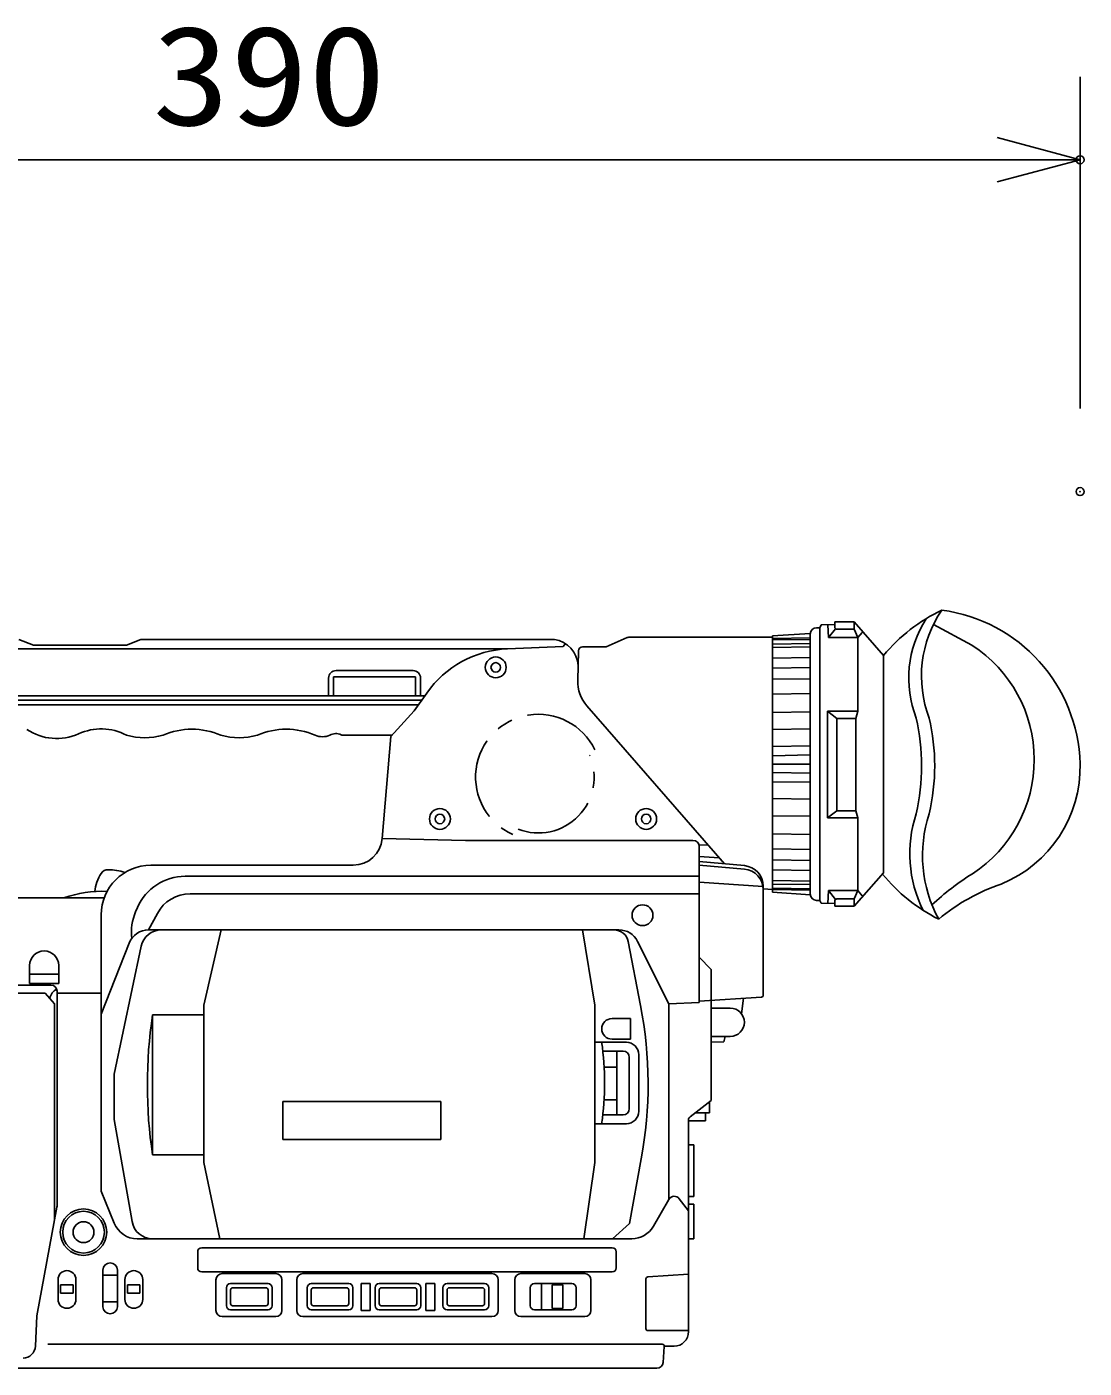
# Model space of a CAD drawing. Units: millimetres, scale not verified. Extents: x -62 to 63, y -116 to 117.
# Drawn here: x 17.36 to 42.87, y 52.99 to 85.33 of the extents above; entities that cross this region are included whole.
import ezdxf
from ezdxf.enums import TextEntityAlignment as Align

# ---------------------------------------------------------------- set-up
doc = ezdxf.new("R2010")
doc.units = ezdxf.units.MM
doc.header["$LTSCALE"] = 0.392256
doc.header["$PDMODE"] = 32
doc.header["$PDSIZE"] = 0.196
doc.linetypes.add('CHAIN1', pattern=[8, 5, -1, 1, -1])
for name, color, linetype in [('0-2_GAIKEI', 1, 'Continuous'), ('0-3_WAKU', 1, 'Continuous'), ('0-4_DEFPOINTS', 7, 'Continuous')]:
    doc.layers.add(name, color=color, linetype=linetype)
doc.styles.add('ＭＳ ゴシック', font='')
doc.styles.get('ＭＳ ゴシック').set_extended_font_data('MS Gothic')

# ---------------------------------------------------------------- blocks, each defined once
blk = doc.blocks.new('_OPEN30')
at = {"layer": '0-4_DEFPOINTS'}
blk.add_line((0, 0), (-1, 0), dxfattribs=at)
blk.add_lwpolyline([(-1, 0.2679), (0, 0), (-1, -0.2679)], dxfattribs=at)

msp = doc.modelspace()

# ---------------------------------------------------------------- linework, layer by layer
at = {"layer": '0-2_GAIKEI', "color": 7}
for p, q in [((36.4925, 70.8432), (36.4123, 70.8432)), ((36.4925, 70.8432), (36.5236, 70.9105)), ((36.4925, 64.2678), (36.4925, 70.8432)), ((36.5236, 70.9105), (36.8536, 70.9179)), ((36.6886, 70.9142), (36.7047, 70.6079)), ((36.8536, 70.8563), (36.8536, 70.9824)), ((36.8536, 70.9824), (37.3176, 70.9824)), ((37.3176, 70.9824), (37.3176, 70.8063)), ((37.3176, 70.9824), (38.0319, 70.1766)), ((17.1715, 70.5623), (17.5225, 70.424)), ((20.1164, 70.5623), (19.7654, 70.424)), ((30.0935, 70.5623), (20.1164, 70.5623)), ((31.3428, 70.3845), (31.8459, 70.604)), ((35.352, 70.6123), (31.8859, 70.6123)), ((36.2623, 70.7068), (35.352, 70.6468)), ((35.352, 70.6468), (35.352, 64.4642)), ((36.2623, 64.4042), (36.2623, 70.7068)), ((36.2623, 70.6932), (36.2623, 64.4178)), ((36.7047, 70.6079), (37.4119, 70.6079)), ((37.3176, 70.8063), (36.9036, 70.8063)), ((37.4119, 70.6079), (37.5147, 70.7302)), ((28.9578, 70.3317), (8.1336, 70.3317)), ((19.7654, 70.424), (17.5225, 70.424)), ((28.9578, 70.3317), (30.3015, 70.387)), ((30.3015, 70.387), (30.3572, 70.4605)), ((30.6705, 70.2869), (30.6532, 69.5725)), ((31.3428, 70.3845), (30.7705, 70.3845)), ((38.0319, 70.1766), (38.0319, 64.9344)), ((26.7108, 68.8353), (27.0114, 69.2655)), ((26.8149, 68.9842), (16.0839, 68.9842)), ((34.1921, 65.1491), (30.8742, 68.9597)), ((26.1408, 68.2174), (26.7108, 68.8353)), ((26.1723, 68.2516), (24.9672, 68.2516)), ((26.1408, 68.2174), (25.9351, 65.7591)), ((25.9351, 65.7591), (27.9457, 65.7141)), ((27.9457, 65.7141), (33.4323, 65.7141)), ((33.5823, 61.8041), (33.5823, 65.5641)), ((20.3556, 65.1175), (25.2375, 65.1175)), ((33.5823, 65.2037), (34.674, 65.106)), ((37.3176, 64.1286), (38.0319, 64.9344)), ((35.1294, 61.9883), (35.1294, 64.608)), ((35.1294, 64.5488), (35.352, 64.532)), ((35.352, 64.4642), (36.2623, 64.4042)), ((36.6886, 64.1968), (36.7047, 64.5031)), ((36.7047, 64.5031), (37.4119, 64.5031)), ((37.4119, 64.5031), (37.5147, 64.3808)), ((14.0714, 64.3296), (19.2286, 64.3296)), ((36.4123, 64.2678), (36.4925, 64.2678)), ((36.4925, 64.2678), (36.5236, 64.2005)), ((36.5236, 64.2005), (36.8536, 64.1931)), ((36.8536, 64.2547), (36.8536, 64.1286)), ((36.8536, 64.1286), (37.3176, 64.1286)), ((37.3176, 64.3047), (36.9036, 64.3047)), ((37.3176, 64.1286), (37.3176, 64.3047)), ((19.1556, 63.9175), (19.1556, 57.2591)), ((20.299, 63.5574), (31.6475, 63.5574)), ((22.0492, 63.5574), (21.6294, 61.7425)), ((19.1556, 61.5219), (19.8339, 63.2409)), ((31.872, 63.2737), (32.169, 61.733)), ((32.0947, 63.2811), (32.848, 61.7749)), ((33.8692, 62.6058), (33.5823, 62.9025)), ((33.8692, 59.4429), (33.8692, 62.6058)), ((14.2325, 62.2269), (17.9443, 62.2269)), ((18.0943, 62.0769), (18.0943, 56.9254)), ((32.848, 61.7749), (33.5823, 61.8041)), ((32.848, 61.7749), (32.848, 57.0521)), ((33.5823, 61.8396), (35.0827, 61.9384)), ((20.3973, 61.5073), (20.3973, 58.1305)), ((21.6294, 61.5073), (20.3973, 61.5073)), ((21.6294, 61.7425), (21.6294, 57.9506)), ((33.3648, 59.0528), (33.8692, 59.4429)), ((33.326, 53.8709), (33.326, 58.9737)), ((20.3973, 58.1305), (21.6294, 58.1305)), ((21.6294, 57.9506), (22.0181, 56.1098)), ((31.9001, 56.4767), (32.186, 58.0367)), ((19.1556, 57.2591), (19.4725, 56.4829)), ((32.8523, 57.0595), (32.4774, 56.4099)), ((33.1016, 57.0754), (33.326, 56.7804)), ((18.0893, 56.8706), (17.6026, 54.2542)), ((31.9001, 56.4767), (31.4931, 56.1098)), ((20.028, 56.1098), (31.9577, 56.1098)), ((17.6026, 54.2542), (17.5707, 53.5217)), ((32.7399, 53.5126), (32.7129, 53.1295)), ((32.7398, 53.5209), (32.976, 53.5209)), ((32.5633, 52.99), (14.9504, 52.99))]:
    msp.add_line(p, q, dxfattribs=at)
at = {"layer": '0-2_GAIKEI'}
for p, q in [((39.2345, 70.9212), (40.1634, 70.4218)), ((35.352, 70.5834), (36.2623, 70.5971)), ((35.352, 70.5471), (36.2623, 70.5608)), ((36.7047, 70.6079), (36.8723, 70.8173)), ((37.3176, 70.8063), (37.4119, 70.6079)), ((37.4119, 70.6079), (37.4119, 68.8269)), ((35.352, 70.4498), (36.2623, 70.4635)), ((35.352, 70.3647), (36.2623, 70.3784)), ((35.352, 70.1093), (36.2623, 70.123)), ((35.352, 69.8661), (36.2623, 69.8798)), ((24.643, 69.2036), (24.643, 69.6292)), ((24.764, 69.6623), (26.7393, 69.6623)), ((24.764, 69.2036), (24.764, 69.6623)), ((24.823, 69.8092), (26.6803, 69.8092)), ((26.7393, 69.6623), (26.7393, 69.2036)), ((26.8603, 69.6292), (26.8603, 69.2036)), ((35.352, 69.5986), (36.2623, 69.6123)), ((35.352, 69.2398), (36.2623, 69.2535)), ((26.9682, 69.2036), (13.606, 69.2036)), ((26.8915, 69.0939), (13.606, 69.0939)), ((35.352, 68.8021), (36.2623, 68.8158)), ((36.9015, 68.6555), (36.679, 68.8269)), ((36.679, 68.8269), (36.679, 66.2549)), ((37.4119, 68.8269), (36.679, 68.8269)), ((36.9015, 68.6555), (36.9015, 66.4263)), ((37.3619, 68.6555), (36.9015, 68.6555)), ((37.4119, 68.8269), (37.3619, 68.6555)), ((37.3619, 68.6555), (37.3619, 66.4263)), ((35.352, 68.3886), (36.2623, 68.4023)), ((35.352, 67.9812), (36.2623, 67.995)), ((35.352, 67.757), (36.2623, 67.7752)), ((35.352, 67.5555), (36.2623, 67.5555)), ((35.352, 67.354), (36.2623, 67.3358)), ((35.352, 67.1297), (36.2623, 67.116)), ((35.352, 66.7224), (36.2623, 66.7087)), ((35.352, 66.3089), (36.2623, 66.2952)), ((36.679, 66.2549), (36.9015, 66.4263)), ((37.3619, 66.4263), (36.9015, 66.4263)), ((37.3619, 66.4263), (37.4119, 66.2549)), ((36.679, 66.2549), (37.4119, 66.2549)), ((37.4119, 66.2549), (37.4119, 64.5031)), ((35.352, 65.8712), (36.2623, 65.8574)), ((33.5753, 65.6096), (33.799, 65.6006)), ((33.5823, 65.3303), (34.0625, 65.298)), ((35.352, 65.5124), (36.2623, 65.4987)), ((33.5823, 65.1192), (34.674, 65.0215)), ((35.352, 65.2449), (36.2623, 65.2312)), ((21.1803, 64.8493), (33.5823, 64.8493)), ((33.5791, 64.7101), (35.1225, 64.6062)), ((35.352, 65.0017), (36.2623, 64.988)), ((35.352, 64.7463), (36.2623, 64.7326)), ((21.3044, 64.4274), (33.5823, 64.4274)), ((35.352, 64.6612), (36.2623, 64.6475)), ((35.352, 64.5639), (36.2623, 64.5502)), ((35.352, 64.5276), (36.2623, 64.5139)), ((36.7047, 64.5031), (36.8723, 64.2937)), ((37.3176, 64.3047), (37.4119, 64.5031)), ((19.9884, 63.9933), (20.0348, 64.0996)), ((20.299, 63.5574), (20.5116, 63.9533)), ((30.7655, 63.5574), (31.0622, 61.7425)), ((20.1217, 63.1614), (19.4659, 60.0769)), ((17.4281, 62.2674), (17.4281, 62.6978)), ((17.4281, 62.4887), (18.1321, 62.4887)), ((18.1321, 62.6978), (18.1321, 62.2674)), ((18.1321, 62.2674), (17.4281, 62.2674)), ((14.4657, 62.0345), (17.8083, 62.0345)), ((17.8083, 62.0345), (18.0314, 61.7738)), ((18.0314, 61.7738), (18.0314, 56.5593)), ((18.0943, 62.0345), (19.1556, 62.0345)), ((34.6528, 61.9101), (34.6024, 61.5372)), ((31.0622, 61.7425), (31.0622, 57.9506)), ((33.8692, 61.6695), (34.3329, 61.6695)), ((31.9277, 61.4192), (31.48, 61.4192)), ((31.9277, 60.9228), (31.9277, 61.4192)), ((31.0622, 60.848), (31.8257, 60.848)), ((31.48, 60.9228), (31.9277, 60.9228)), ((34.3329, 60.9884), (33.8692, 60.9884)), ((34.1781, 60.8568), (33.8692, 60.8508)), ((34.211, 60.9884), (34.1781, 60.8568)), ((31.2578, 60.6344), (31.7465, 60.6344)), ((31.5994, 59.0976), (31.5994, 60.6344)), ((31.8965, 60.4844), (31.8965, 59.2476)), ((32.1257, 60.548), (32.1257, 59.184)), ((31.5994, 60.2489), (31.2914, 60.2489)), ((19.4659, 60.0769), (19.4659, 58.9876)), ((23.5392, 58.5033), (23.5392, 59.4216)), ((23.5392, 59.4216), (27.3525, 59.4216)), ((27.3525, 59.4216), (27.3525, 58.5033)), ((31.2901, 59.4622), (31.5994, 59.4622)), ((33.8352, 59.1469), (33.8352, 59.4167)), ((19.4659, 58.9876), (19.9017, 56.5227)), ((31.8257, 58.884), (31.0622, 58.884)), ((31.7465, 59.0976), (31.2578, 59.0976)), ((33.326, 58.9507), (33.7351, 58.9507)), ((33.4865, 59.1469), (33.8352, 59.1469)), ((33.7351, 58.9507), (33.7351, 59.1469)), ((27.3525, 58.5033), (23.5392, 58.5033)), ((33.326, 58.3751), (33.451, 58.3751)), ((33.451, 58.3751), (33.451, 57.1327)), ((31.0622, 57.9506), (30.7966, 56.1098)), ((33.451, 57.1327), (33.326, 57.1327)), ((33.326, 56.9407), (33.451, 56.9407)), ((33.451, 56.9407), (33.451, 56.1122)), ((33.451, 56.1122), (33.326, 56.1122)), ((21.4842, 55.7933), (21.4842, 55.4098)), ((31.4838, 55.8933), (21.5842, 55.8933)), ((31.5838, 55.4098), (31.5838, 55.7933)), ((19.1997, 54.4724), (19.1997, 55.3551)), ((19.5466, 55.3551), (19.5466, 54.4724)), ((21.5842, 55.3098), (31.4838, 55.3098)), ((18.1161, 54.6488), (18.1161, 55.1266)), ((18.1763, 54.7973), (18.1763, 54.9981)), ((18.1763, 54.9981), (18.4776, 54.9981)), ((18.4776, 54.9981), (18.4776, 54.7973)), ((18.5459, 55.1266), (18.5459, 54.6488)), ((19.1997, 55.229), (19.5466, 55.229)), ((19.7288, 54.6488), (19.7288, 55.1266)), ((19.7891, 54.7973), (19.7891, 54.9981)), ((19.7891, 54.9981), (20.0903, 54.9981)), ((20.0903, 54.9981), (20.0903, 54.7973)), ((20.1586, 55.1266), (20.1586, 54.6488)), ((21.9256, 55.1212), (21.9256, 54.3837)), ((23.3661, 55.2712), (22.0756, 55.2712)), ((23.1821, 55.0277), (22.2773, 55.0277)), ((23.5161, 54.3837), (23.5161, 55.1212)), ((23.8734, 55.1212), (23.8734, 54.3837)), ((28.5834, 55.2712), (24.0234, 55.2712)), ((25.1299, 55.0277), (24.2251, 55.0277)), ((25.4283, 54.3832), (25.4283, 55.0303)), ((25.4283, 55.0303), (25.6463, 55.0303)), ((25.6463, 55.0303), (25.6463, 54.3832)), ((26.768, 55.0277), (25.8632, 55.0277)), ((26.9849, 55.0303), (26.9849, 54.3832)), ((27.2028, 55.0303), (26.9849, 55.0303)), ((27.2028, 54.3832), (27.2028, 55.0303)), ((27.5012, 55.0277), (28.406, 55.0277)), ((28.7334, 54.3837), (28.7334, 55.1212)), ((29.1318, 55.1212), (29.1318, 54.3837)), ((30.8222, 55.2712), (29.2818, 55.2712)), ((30.5132, 55.0277), (29.6085, 55.0277)), ((29.7815, 55.0277), (29.7815, 54.3958)), ((30.034, 54.4326), (30.034, 55.0017)), ((30.034, 55.0017), (30.2974, 55.0017)), ((30.2974, 55.0017), (30.2974, 54.4326)), ((30.9722, 54.3837), (30.9722, 55.1212)), ((32.2987, 55.142), (32.2987, 53.9454)), ((33.326, 55.2592), (32.3453, 55.1919)), ((18.4776, 54.7973), (18.1763, 54.7973)), ((20.0903, 54.7973), (19.7891, 54.7973)), ((22.1773, 54.9277), (22.1773, 54.4958)), ((22.2773, 54.8777), (22.2773, 54.5458)), ((23.1321, 54.9277), (22.3273, 54.9277)), ((23.1821, 54.5458), (23.1821, 54.8777)), ((23.2821, 54.4958), (23.2821, 54.9277)), ((24.1251, 54.9277), (24.1251, 54.4958)), ((24.2251, 54.8777), (24.2251, 54.5458)), ((25.0799, 54.9277), (24.2751, 54.9277)), ((25.1299, 54.5458), (25.1299, 54.8777)), ((25.2299, 54.4958), (25.2299, 54.9277)), ((25.7632, 54.9277), (25.7632, 54.4958)), ((25.8632, 54.8777), (25.8632, 54.5458)), ((26.718, 54.9277), (25.9132, 54.9277)), ((26.768, 54.5458), (26.768, 54.8777)), ((26.868, 54.4958), (26.868, 54.9277)), ((27.4012, 54.4958), (27.4012, 54.9277)), ((27.5012, 54.5458), (27.5012, 54.8777)), ((27.5512, 54.9277), (28.356, 54.9277)), ((28.406, 54.8777), (28.406, 54.5458)), ((28.506, 54.9277), (28.506, 54.4958)), ((29.5085, 54.9277), (29.5085, 54.4958)), ((30.6132, 54.4958), (30.6132, 54.9277)), ((19.1997, 54.5895), (19.5466, 54.5895)), ((22.2773, 54.3958), (23.1821, 54.3958)), ((22.3273, 54.4958), (23.1321, 54.4958)), ((24.2251, 54.3958), (25.1299, 54.3958)), ((24.2751, 54.4958), (25.0799, 54.4958)), ((25.6463, 54.3832), (25.4283, 54.3832)), ((25.8632, 54.3958), (26.768, 54.3958)), ((25.9132, 54.4958), (26.718, 54.4958)), ((26.9849, 54.3832), (27.2028, 54.3832)), ((28.406, 54.3958), (27.5012, 54.3958)), ((28.356, 54.4958), (27.5512, 54.4958)), ((29.6085, 54.3958), (30.5132, 54.3958)), ((30.2974, 54.4326), (30.034, 54.4326)), ((22.0756, 54.2337), (23.3661, 54.2337)), ((24.0234, 54.2337), (28.5834, 54.2337)), ((29.2818, 54.2337), (30.8222, 54.2337)), ((32.3487, 53.8954), (33.326, 53.8954)), ((17.8676, 53.5661), (32.69, 53.5661))]:
    msp.add_line(p, q, dxfattribs=at)
for centre, radius in [((28.6752, 69.886), 0.2514), ((28.6752, 69.886), 0.1147), ((27.3282, 66.2317), 0.2514), ((27.3282, 66.2317), 0.1147), ((32.3036, 66.2317), 0.2514), ((32.3036, 66.2317), 0.1147), ((32.2155, 63.9105), 0.2514), ((18.7308, 56.2689), 0.5601), ((18.7308, 56.2689), 0.5031), ((18.7308, 56.2689), 0.2518)]:
    msp.add_circle(centre, radius, dxfattribs=at)
at = {"layer": '0-2_GAIKEI', "color": 7}
for centre, radius, start, end in [((41.2362, 67.4971), 4.177, 115.51568, 140.09765), ((38.9311, 67.458), 3.8422, 1.56189, 82.43555), ((36.4123, 70.6932), 0.15, 90, 180), ((36.9036, 70.8563), 0.05, 180, 270), ((29.9874, 69.8954), 0.6753, 2.91105, 80.9659), ((31.8859, 70.5123), 0.1, 90, 113.56644), ((29.0608, 67.8338), 2.5, 92.36071, 145.06152), ((30.7705, 70.2845), 0.1, 90, 178.61365), ((31.5529, 69.5507), 0.9, 178.61365, 221.04698), ((18.0836, 69.4659), 1.2949, 236.16016, 294.0722), ((19.156, 67.1045), 1.2987, 62.04108, 114.77744), ((20.2067, 69.821), 1.6304, 254.27594, 285.72406), ((21.3447, 66.6383), 1.7571, 66.66083, 113.33917), ((22.4826, 69.821), 1.6304, 254.27594, 285.72406), ((23.6206, 66.6383), 1.7571, 66.66083, 113.33917), ((24.4954, 68.6586), 0.4445, 246.30102, 293.69898), ((24.814, 68.0182), 0.2722, 61.60715, 120.95079), ((24.9672, 68.3016), 0.05, 241.60715, 270), ((39.7123, 67.4949), 3.0603, 292.24254, 1.26869), ((25.2375, 65.8175), 0.7, 270, 355.21696), ((33.4323, 65.5641), 0.15, 0, 90), ((20.3556, 63.9175), 1.2, 90, 180), ((34.6294, 64.608), 0.5, 360, 84.88413), ((41.2367, 67.5485), 4.177, 219.2949, 243.31549), ((36.4123, 64.4178), 0.15, 180, 270), ((42.4293, 60.1103), 4.8115, 108.90096, 129.62211), ((36.9036, 64.2547), 0.05, 90, 180), ((20.299, 63.0574), 0.5, 90, 158.46659), ((31.5283, 63.2074), 0.35, 10.91413, 90), ((31.6475, 63.0574), 0.5, 26.5715, 90), ((17.9443, 62.0769), 0.15, 0, 90), ((35.0794, 61.9883), 0.05, 273.76789, 0), ((22.3499, 59.8397), 10, 349.6131, 10.91413), ((33.426, 58.9737), 0.1, 127.72284, 180), ((17.7943, 56.9254), 0.3, 349.46235, 0), ((32.9822, 56.9845), 0.15, 37.26739, 150.01143), ((20.028, 56.7098), 0.6, 202.21219, 270), ((31.9577, 56.7098), 0.6, 270, 330.01143), ((32.976, 53.8709), 0.35, 270, 0), ((17.271, 53.5347), 0.3, 270, 357.50726), ((32.5633, 53.14), 0.15, 270, 355.9725)]:
    msp.add_arc(centre, radius, start, end, dxfattribs=at)
at = {"layer": '0-2_GAIKEI'}
for centre, radius, start, end in [((41.7514, 69.679), 2.8066, 145.55054, 201.17864), ((41.3048, 69.6283), 2.6663, 147.5401, 201.17864), ((38.3787, 67.6623), 3.2863, 303.08667, 57.10769), ((24.823, 69.6292), 0.18, 90, 180), ((26.6803, 69.6292), 0.18, 0, 90), ((33.7246, 67.5101), 5.2233, 347.22588, 12.77412), ((34.0403, 67.5101), 5.2233, 347.22588, 12.77412), ((39.1343, 68.665), 5.68434344744509e-14, 222.35727, 0), ((41.6834, 65.3954), 3.0213, 161.4776, 206.91891), ((42.1499, 65.3449), 3.1803, 161.4776, 208.72554), ((19.3211, 64.8088), 0.2, 89.56817, 146.47955), ((19.3126, 63.6838), 1.325, 71.64712, 89.56817), ((34.6294, 64.5235), 0.5, 360, 84.88413), ((19.9073, 64.4205), 0.9032, 146.47955, 176.02681), ((21.1803, 63.5993), 1.25, 90, 156.40704), ((43.3772, 59.7353), 6.0856, 121.7739, 133.36414), ((19.1862, 61.6888), 2.8, 87.6891, 109.41363), ((21.3044, 63.5274), 0.9, 90, 151.76065), ((21.1339, 63.493), 1.25, 156.40704, 186.64726), ((20.6108, 63.0574), 0.5, 90, 167.99741), ((17.7801, 62.6978), 0.352, 0, 180), ((18.2135, 61.8618), 0.2967, 115.68562, 171.78605), ((31.5696, 59.8189), 11.2992, 171.40633, 188.59367), ((34.3329, 61.3289), 0.3406, 270, 90), ((31.48, 61.171), 0.2482, 90, 270), ((24.657, 59.866), 6.6454, 351.50227, 8.49773), ((31.8257, 60.548), 0.3, 0, 90), ((31.7465, 60.4844), 0.15, 0, 90), ((31.7465, 59.2476), 0.15, 270, 0), ((31.8257, 59.184), 0.3, 270, 0), ((20.3941, 56.6098), 0.5, 190.02596, 270), ((21.5842, 55.7933), 0.1, 90, 180), ((31.4838, 55.7933), 0.1, 0, 90), ((18.331, 55.1266), 0.2149, 0, 180), ((19.3731, 55.3551), 0.1734, 0, 180), ((19.9437, 55.1266), 0.2149, 0, 180), ((21.5842, 55.4098), 0.1, 180, 270), ((31.4838, 55.4098), 0.1, 270, 0), ((22.0756, 55.1212), 0.15, 90, 180), ((22.2773, 54.9277), 0.1, 90, 180), ((23.1821, 54.9277), 0.1, 0, 90), ((23.3661, 55.1212), 0.15, 0, 90), ((24.0234, 55.1212), 0.15, 90, 180), ((24.2251, 54.9277), 0.1, 90, 180), ((25.1299, 54.9277), 0.1, 0, 90), ((25.8632, 54.9277), 0.1, 90, 180), ((26.768, 54.9277), 0.1, 0, 90), ((27.5012, 54.9277), 0.1, 90, 180), ((28.406, 54.9277), 0.1, 0, 90), ((28.5834, 55.1212), 0.15, 0, 90), ((29.2818, 55.1212), 0.15, 90, 180), ((29.6085, 54.9277), 0.1, 90, 180), ((30.5132, 54.9277), 0.1, 0, 90), ((30.8222, 55.1212), 0.15, 0, 90), ((32.3487, 55.142), 0.05, 93.92724, 180), ((22.3273, 54.8777), 0.05, 90, 180), ((23.1321, 54.8777), 0.05, 0, 90), ((24.2751, 54.8777), 0.05, 90, 180), ((25.0799, 54.8777), 0.05, 0, 90), ((25.9132, 54.8777), 0.05, 90, 180), ((26.718, 54.8777), 0.05, 0, 90), ((27.5512, 54.8777), 0.05, 90, 180), ((28.356, 54.8777), 0.05, 0, 90), ((18.331, 54.6488), 0.2149, 180, 0), ((19.3731, 54.4724), 0.1734, 180, 0), ((19.9437, 54.6488), 0.2149, 180, 0), ((22.0756, 54.3837), 0.15, 180, 270), ((22.2773, 54.4958), 0.1, 180, 270), ((22.3273, 54.5458), 0.05, 180, 270), ((23.1321, 54.5458), 0.05, 270, 0), ((23.1821, 54.4958), 0.1, 270, 0), ((23.3661, 54.3837), 0.15, 270, 0), ((24.0234, 54.3837), 0.15, 180, 270), ((24.2251, 54.4958), 0.1, 180, 270), ((24.2751, 54.5458), 0.05, 180, 270), ((25.0799, 54.5458), 0.05, 270, 0), ((25.1299, 54.4958), 0.1, 270, 0), ((25.8632, 54.4958), 0.1, 180, 270), ((25.9132, 54.5458), 0.05, 180, 270), ((26.718, 54.5458), 0.05, 270, 0), ((26.768, 54.4958), 0.1, 270, 0), ((27.5012, 54.4958), 0.1, 180, 270), ((27.5512, 54.5458), 0.05, 180, 270), ((28.356, 54.5458), 0.05, 270, 0), ((28.406, 54.4958), 0.1, 270, 0), ((28.5834, 54.3837), 0.15, 270, 0), ((29.2818, 54.3837), 0.15, 180, 270), ((29.6085, 54.4958), 0.1, 180, 270), ((30.5132, 54.4958), 0.1, 270, 0), ((30.8222, 54.3837), 0.15, 270, 0), ((32.3487, 53.9454), 0.05, 180, 270), ((32.69, 53.5161), 0.05, 355.9725, 90)]:
    msp.add_arc(centre, radius, start, end, dxfattribs=at)
at = {"layer": '0-2_GAIKEI', "linetype": 'CHAIN1'}
for radius, start, end in [(1.5145, 25.90538, 246.03377), (1.3462, 248.67276, 23.26639)]:
    msp.add_arc((29.7036, 67.24), radius, start, end, dxfattribs=at)
at = {"layer": '0-3_WAKU', "color": 3}
for p, q in [((42.7726, 76.1248), (42.7726, 84.1248)), ((5.7719, 82.1248), (40.7726, 82.1248))]:
    msp.add_line(p, q, dxfattribs=at)
at = {"layer": '0-4_DEFPOINTS'}
for p in [(42.7726, 82.1248), (42.7726, 74.1248)]:
    msp.add_point(p, dxfattribs=at)

# ---------------------------------------------------------------- block references
at = {"layer": '0-3_WAKU', "xscale": 2, "yscale": 2}
msp.add_blockref('_OPEN30', (42.7726, 82.1248), dxfattribs=at)

# ---------------------------------------------------------------- texts
at = {"layer": '0-3_WAKU', "color": 3, "style": 'ＭＳ ゴシック', "width": 1.15}
msp.add_text('390', height=2.404, dxfattribs=at).set_placement((20.3851, 82.2344), align=Align.BOTTOM_LEFT)

doc.saveas('drawing.dxf')
